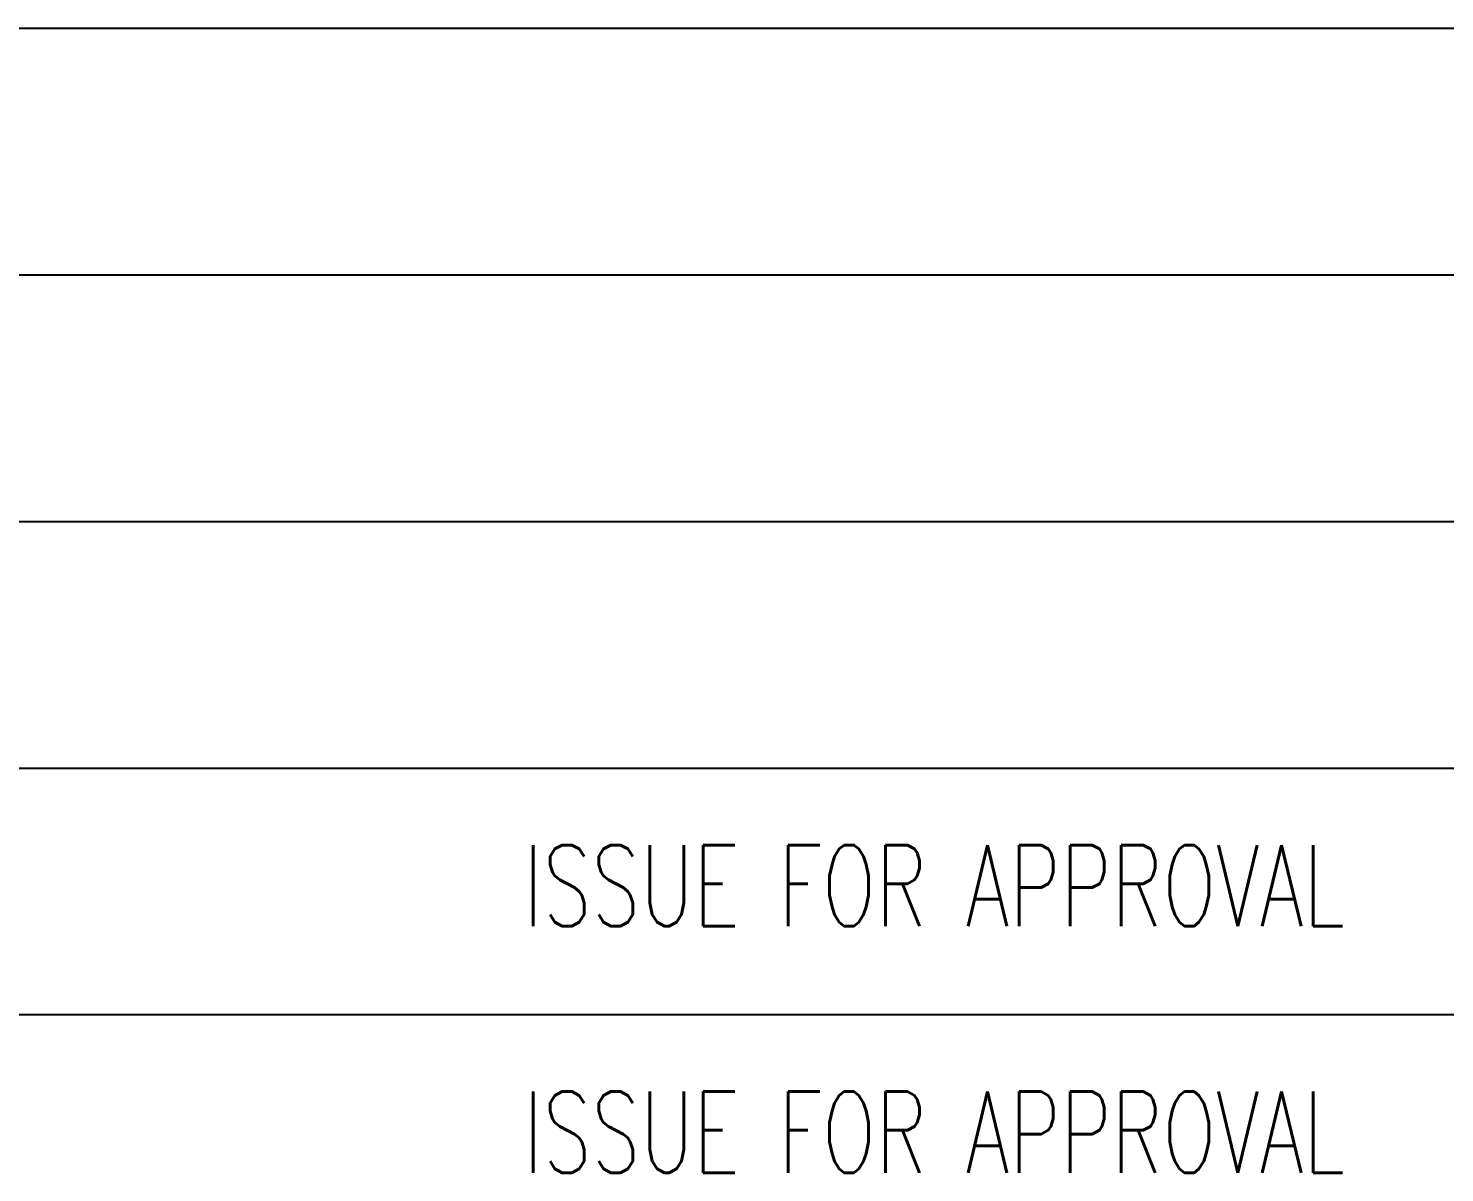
# Model space of a CAD drawing. Header units: millimetres. Extents: x 0 to 91981, y -132907 to 77676.
# Drawn here: x 82495 to 84103, y 4459 to 5759 of the extents above; entities that cross this region are included whole.
import ezdxf
from ezdxf.enums import TextEntityAlignment as Align

# ---------------------------------------------------------------- set-up
doc = ezdxf.new("R2010")
doc.units = ezdxf.units.MM
doc.header["$LTSCALE"] = 60
doc.layers.add('BODER', color=7, linetype='Continuous')
doc.styles.add('ROMANS', font='ROMANS.shx', dxfattribs={"width": 0.8})

# ---------------------------------------------------------------- blocks, each defined once
blk = doc.blocks.new('TITLE')
at = {"layer": 'BODER'}
for p, q in [((699.671, 143.966), (823.671, 143.966)), ((699.671, 136.966), (823.671, 136.966)), ((699.671, 129.966), (823.671, 129.966)), ((699.671, 122.966), (823.671, 122.966)), ((699.671, 115.966), (823.671, 115.966))]:
    blk.add_line(p, q, dxfattribs=at)
at = {"layer": 'BODER', "color": 7, "style": 'ROMANS', "width": 0.7}
for p in [(750.801, 119.629), (750.801, 112.629)]:
    blk.add_text('ISSUE FOR APPROVAL', height=2.3, dxfattribs=at).set_placement(p, align=Align.MIDDLE_CENTER)

msp = doc.modelspace()

# ---------------------------------------------------------------- block references
at = {"linetype": 'ByBlock', "xscale": 40, "yscale": 40, "zscale": 40}
msp.add_blockref('TITLE', (53491.26992, 0.00021), dxfattribs=at)

doc.saveas('drawing.dxf')
